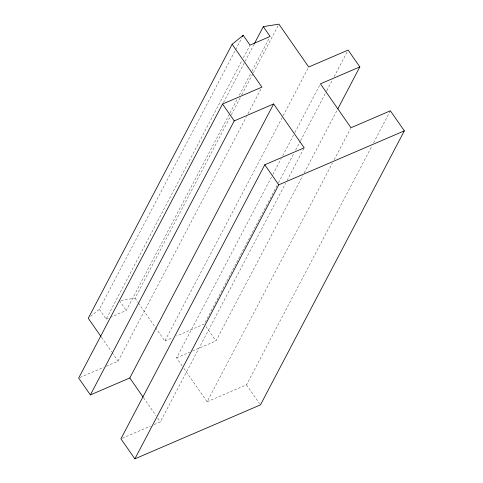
<?xml version="1.0" encoding="UTF-8"?>
<svg xmlns="http://www.w3.org/2000/svg" width="483" height="483" viewBox="0 0 483 483"><rect width="100%" height="100%" fill="white"/><g stroke="black" fill="none" stroke-linecap="round" stroke-linejoin="round"><path stroke-width="0.36" stroke-dasharray="2.42 1.81" d="M90.593 316.383L99.341 309.295L241.802 37.946M99.341 309.295L106.175 319.118L241.983 60.435M243.384 57.767L250.037 45.1M223.412 102.638L244.76 61.969M245.11 61.305L253.865 44.635M110.196 317.391L126.286 310.472L229.54 113.795M229.89 113.131L237.244 99.13M239.345 95.127L251.595 71.792M251.945 71.128L269.448 37.789M120.937 300.414L135.047 298.168L230.959 115.491M231.309 114.821L240.407 97.488M241.808 94.819L253.007 73.488M253.358 72.818L278.914 24.15M106.326 366.18L118.075 361.133L246.535 116.451M247.936 113.783L261.237 88.449M155.496 327.552L164.86 341.022L282.821 116.343M283.171 115.678L308.728 67.004M182.169 365.903L176.579 357.861L272.484 175.184M272.835 174.514L281.239 158.515M282.633 155.852L294.539 133.181M294.89 132.517L320.44 83.843M277.067 185.412L204.261 324.093L176.615 335.975M278.468 182.749L293.869 153.413M295.62 150.08L300.172 141.41M300.523 140.746L326.423 91.408M326.774 90.744L332.727 79.405M334.127 76.743L347.428 51.403M154.107 424.545L160.332 421.87L285.64 183.19M287.041 180.521L304.193 147.852M192.476 351.032L215.979 340.926L302.787 175.583M304.187 172.92L337.436 109.581M183.89 368.372L207.116 401.759L332.431 163.079M334.176 159.746L350.628 128.412M207.116 401.759L246.517 384.83L371.825 146.144M373.576 142.811L390.379 110.812M106.175 319.118L109.526 317.675M80.057 377.471L103.561 367.37M164.86 341.022L172.467 337.756M176.579 357.861L189.71 352.216M122.314 438.208L150.654 426.03M205.939 326.496L215.979 340.926M246.517 384.83L259.619 403.661M135.047 298.168L138.029 302.455M138.458 303.064L155.067 326.943M119.452 300.649L126.286 310.472M101.466 337.255L111.688 351.95M112.11 352.56L118.075 361.133M143.554 397.757L156.027 415.688M157.748 418.163L160.332 421.87"/><path stroke-width="0.72" d="M337.786 108.91L359.841 66.914L348.128 50.075L308.728 67.004L278.914 24.15L263.313 26.631L270.148 36.454L250.037 45.1L243.203 35.277L232.124 44.261L88.262 318.279L101.038 336.645M242.502 36.611L243.203 35.277M232.124 44.261L261.937 87.115L222.536 104.05L78.675 378.068L90.387 394.907L129.788 377.972L273.65 103.954L304.193 147.852L264.793 164.788L120.931 438.805L134.872 458.85L260.464 404.875L404.325 130.857L390.379 110.812L350.978 127.741L320.44 83.843L359.841 66.914M254.215 43.971L263.313 26.631M90.387 394.907L234.249 120.889L273.65 103.954M134.872 458.85L278.739 184.832L404.325 130.857M222.536 104.05L234.249 120.889M264.793 164.788L278.739 184.832M129.788 377.972L143.125 397.141"/></g></svg>
